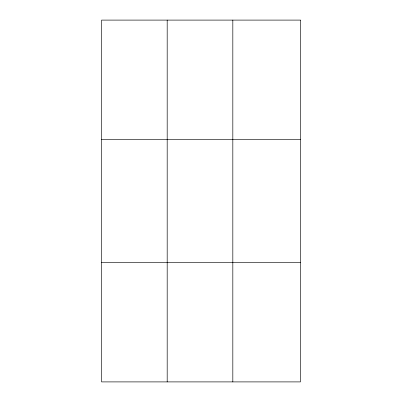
<?xml version="1.0" encoding="UTF-8"?>
<svg xmlns="http://www.w3.org/2000/svg" width="402" height="402" viewBox="0 0 402 402"><rect width="100%" height="100%" fill="white"/><g stroke="black" fill="none" stroke-linecap="round" stroke-linejoin="round"><path stroke-width="0.6" d="M167.187 20.1L167.187 381.9M232.823 20.1L232.823 381.9M101.545 139.494L300.455 139.494M101.545 262.506L300.455 262.506M300.455 20.1L300.455 381.9L101.545 381.9L101.545 20.1L300.455 20.1"/></g></svg>
